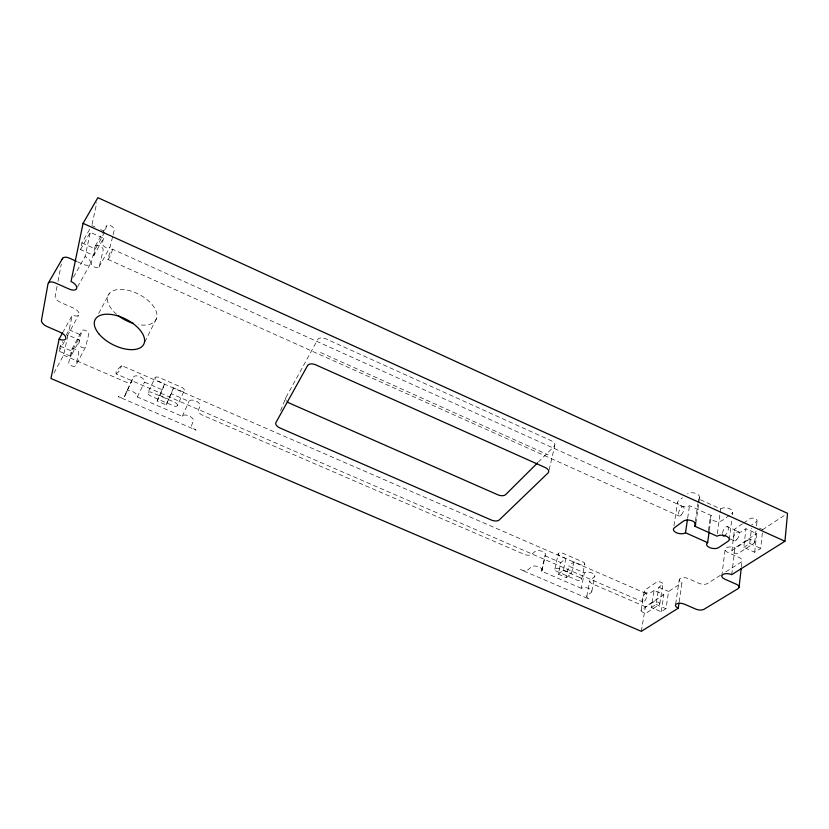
<?xml version="1.0" encoding="UTF-8"?>
<svg xmlns="http://www.w3.org/2000/svg" width="829" height="829" viewBox="0 0 829 829"><rect width="100%" height="100%" fill="white"/><g stroke="black" fill="none" stroke-linecap="round" stroke-linejoin="round"><path stroke-width="0.62" stroke-dasharray="4.14 3.11" d="M754.67 552.238L756.701 533.596L745.945 528.736L743.8 547.358L754.67 552.238L760.711 548.394L762.701 529.658L785.384 514.757M754.711 542.342L755.965 530.923M756.514 525.845L757.074 520.778M743.8 547.358L749.768 543.472L751.457 528.498M741.385 567.077L742.11 560.746M731.727 574.642L734.94 547.896L756.701 533.596M731.872 550.964L734.453 529.71M729.292 539.617L731.758 519.71M732.37 514.736L732.681 512.249M721.81 575.948L725.147 549.337M717.386 533.658L719.986 513.793M720.142 512.571L720.629 508.902L698.598 498.913A6.611 3.565 8.5 0 0 696.598 493.732A6.611 3.565 8.5 0 0 687.531 493.897M709.313 530.342L711.313 515.565L689.51 505.721A6.528 3.492 8.9 0 1 680.609 505.825A6.528 3.492 8.9 0 1 678.547 500.768L682.536 497.711M708.443 530.684L710.277 517.161M695.417 521.068L697.894 503.794M698.07 502.571L698.598 498.913M695.894 523.296L699.624 497.255M679.2 601.802L681.998 582.683A5.938 2.87 9.7 0 1 680.132 578.445A5.938 2.87 9.7 0 1 688.246 578.58L699.21 583.398A6 2.891 9.2 0 0 707.396 583.543L720.422 575.274M687.687 518.001L689.51 505.721M675.656 604.02L679.241 579.772M661.179 611.761L663.832 594.611L654.102 590.372L651.356 607.512L661.179 611.761L665.967 608.714L668.599 591.481L681.998 582.683M673.967 525.69L677.583 502.405M659.78 603.875L662.879 584.041M651.356 607.512L656.081 604.434L658.806 587.212L662.381 584.818A3.492 1.679 10.3 0 0 661.21 582.321A3.492 1.679 10.3 0 0 656.464 582.238L644.786 590.175A3.44 1.627 10.7 0 0 645.967 592.611A3.44 1.627 10.7 0 0 650.61 592.714L654.102 590.372M641.345 631.335L645.376 606.745L663.832 594.611M641.076 610.496L644.309 590.932M57.035 286.337L55.149 296.222A6.705 3.482 28.6 0 0 60.527 302.409L73.812 308.253A6.601 3.42 28 0 1 79.056 314.326A6.601 3.42 28 0 1 72.32 315.124L63.305 331.496M57.978 281.404L61.284 264.109M591.833 591.284L594.828 575.813M586.756 596.517L589.771 581.139M581.657 579.316L584.777 563.751M581.295 588.3L541.534 571.16A5.71 2.746 13.5 0 0 539.016 566.932A5.71 2.746 13.5 0 0 531.513 566.839L528.073 569.73A5.679 2.736 13.8 0 1 520.653 569.637L589.668 599.294A5.668 2.653 12.1 0 1 587.429 595.274L591.16 592.548A5.71 2.694 12.3 0 0 588.901 588.455A5.71 2.694 12.3 0 0 581.295 588.3L584.372 572.849L568.663 566.041L566.259 577.585L558.321 574.165L560.787 562.622L565.927 558.466L559.958 555.865A3.43 1.699 12.8 0 1 558.518 553.295A3.43 1.699 12.8 0 1 563.067 553.326L582.994 562A3.43 1.679 12.3 0 1 584.372 564.539A3.43 1.679 12.3 0 1 579.813 564.497L573.865 561.917L568.663 566.041M566.259 577.585L571.471 573.523L573.865 561.917M53.968 372.926L63.605 355.144L67.988 335.02L79.615 340.087L70.89 356.315L59.128 351.227L60.216 346.076L62.589 341.745M80.527 249.581L90.34 232.317L103.501 238.265L93.853 255.56L80.527 249.581L81.926 242.928L91.19 226.69M558.321 574.165L563.482 570.072L565.927 558.466M554.87 569.191L558.218 553.668M66.154 335.237L69.118 329.807L72.32 315.124M73.47 277.166L85.055 256.596L90.34 232.317M92.071 224.39L96.827 202.525M541.534 571.16L544.954 555.762A5.668 2.788 13.3 0 0 542.487 551.492A5.668 2.788 13.3 0 0 535.026 551.451L531.596 554.404A5.637 2.767 13.7 0 1 524.239 554.352L202.618 415.267A5.958 3.036 23.3 0 1 198.369 410.127L200.069 406.2A6.01 3.078 23.6 0 0 195.758 400.946A6.01 3.078 23.6 0 0 189.033 401.412L171.302 393.723L173.53 387.91L180.245 390.822A3.668 1.886 24.2 0 0 184.297 390.521L177.416 405.516A3.699 1.865 24 0 1 173.344 405.785L150.691 396.003A3.73 1.876 24.7 0 1 147.904 392.749L155.075 377.817A3.689 1.896 24.9 0 1 159.095 377.496L181.634 387.298A3.668 1.886 24.2 0 1 184.297 390.521M542.011 570.559L545.441 555.14M70.89 356.315L72.061 351.216L80.827 334.926L81.75 330.999A3.865 1.979 27.3 0 1 85.739 330.574A3.865 1.979 27.3 0 1 88.796 334.087L85.646 346.926L75.771 365.506A3.844 1.886 26.7 0 1 71.833 365.858A3.844 1.886 26.7 0 1 68.755 362.47L71.646 349.745A3.907 1.948 27 0 1 75.667 349.351A3.907 1.948 27 0 1 78.776 352.833L75.771 365.506M93.853 255.56L95.356 248.969L105.065 231.612L106.247 226.555A4.425 2.539 30 0 1 110.848 225.82A4.425 2.539 30 0 1 114.226 230.172L113.065 234.908M549.171 469.711L554.777 445.453M79.615 340.087L78.724 343.911A3.793 1.907 27 0 0 81.729 347.31A3.793 1.907 27 0 0 85.646 346.926M103.501 238.265L102.35 243.187A4.332 2.446 29.5 0 0 105.677 247.394A4.332 2.446 29.5 0 0 110.174 246.721L112.775 236.089M126.008 392.065A6.176 3.057 25 0 1 132.63 391.578A6.176 3.057 25 0 1 137.334 396.956L182.276 416.324A6.062 3.036 23.5 0 1 189.043 415.899A6.062 3.036 23.5 0 1 193.416 421.122L191.748 424.997A6.01 2.995 23.1 0 0 196.069 430.106L118.164 396.625A6.166 3.026 25.2 0 0 124.702 396.158L133.314 377.247A6.124 3.098 25.2 0 1 139.904 376.708A6.124 3.098 25.2 0 1 144.526 382.117L162.401 389.868L157.147 400.987L166.111 404.863L171.302 393.723M124.702 396.158L133.314 377.247M157.147 400.987L164.556 384.003L157.821 381.071A3.689 1.896 24.9 0 1 155.075 377.806M162.401 389.868L164.556 384.003M166.111 404.863L173.53 387.91M280.585 410.79L285.746 397.806L317.766 339.548A6.725 3.979 21.6 0 1 325.859 338.802L551.42 440.79A6.518 3.699 13 0 1 554.218 446.292L538.622 461.805M182.276 416.324L189.033 401.412M137.334 396.956L144.526 382.117M144.816 341.994L156.557 318.367M98.682 313.455L109.459 293.279M71.885 349.289L81.988 330.543M67.294 335.921L78.651 315.134M59.128 351.227L64.444 341.496M98.993 267.093L109.884 247.291M77.553 286.865L90.133 264.264M95.356 245.923L106.537 225.954M729.489 515.337L722.163 520.467A6.539 3.43 8.1 0 1 713.199 520.529A6.539 3.43 8.1 0 1 711.313 515.565M742.473 523.773L735.105 528.778A3.917 2.021 7.6 0 0 736.162 531.7A3.917 2.021 7.6 0 0 741.551 531.69L745.945 528.736M743.53 523.058L749.841 518.767A4 2.083 7.1 0 1 755.374 518.726A4 2.083 7.1 0 1 756.38 521.731L751.872 524.757M725.852 571.823L741.053 562.176A6.29 3.119 8.1 0 0 739.385 557.616L727.935 552.497A6.342 3.192 8.1 0 1 726.204 547.855A6.342 3.192 8.1 0 1 734.94 547.896M646.216 593.533L121.749 365.589L117.977 369.05L116.039 372.107L116.133 373.889L642.755 601.947M116.133 373.889L118.547 371.941L121.749 365.589M159.282 395.184L168.318 399.091M563.482 570.072L571.471 573.523M63.605 355.144L125.469 381.9A6.114 3.067 25.5 0 0 131.987 381.381M645.376 606.745L592.642 583.937A5.627 2.684 12 0 1 590.435 579.875L594.155 577.098A5.658 2.725 12.1 0 0 591.927 572.963A5.658 2.725 12.1 0 0 584.372 572.849M544.954 555.762L560.787 562.622M60.216 346.076L72.061 351.216M656.081 604.434L665.967 608.714M69.118 329.807L80.827 334.926M658.806 587.212L668.599 591.481M77.522 261.777L83.356 264.389A7.057 3.865 29.4 0 0 90.589 263.342A7.057 3.865 29.4 0 0 85.055 256.596M112.423 249.156A5.627 0.705 -66.5 0 1 109.304 257.55A5.627 0.705 -66.5 0 1 108.64 256.057A5.627 0.705 -66.5 0 1 112.423 249.156L683.137 506.623M722.484 533.254A5.119 2.228 -64.9 0 1 727.334 526.56L738.266 531.493M81.926 242.928L95.356 248.969M749.768 543.472L760.711 548.394M320.554 352.512L548.135 454.852M107.822 259.363L679.231 516.104M730.038 538.943L734.421 540.912M91.801 225.602L95.117 227.105M100.641 229.612L103.957 231.115M759.457 528.187L762.701 529.658M177.416 405.516A3.699 1.865 24 0 0 174.712 402.314L151.945 392.459A3.73 1.876 24.7 0 0 147.904 392.749M286.243 400.635A6.217 3.389 21.4 0 1 285.746 397.806M720.629 508.902A6.622 3.503 7.7 0 1 729.758 508.799A6.622 3.503 7.7 0 1 731.582 513.866M116.599 314.315A26.86 14.59 27.2 0 1 116.64 289.725A26.86 14.59 27.2 0 1 154.381 307.673A26.86 14.59 27.2 0 1 138.256 324.616M727.334 526.56A5.119 2.228 -64.9 0 1 726.38 534M95.066 246.514L91.335 262.98A4.383 2.414 29.1 0 0 94.744 267.166A4.383 2.414 29.1 0 0 99.273 266.534L103.159 250.161A4.477 2.508 29.5 0 0 99.698 245.819A4.477 2.508 29.5 0 0 95.066 246.514M653.304 602.041L641.542 609.761A3.471 1.606 10.9 0 0 642.755 612.165A3.471 1.606 10.9 0 0 647.439 612.299L659.273 604.631A3.534 1.648 10.6 0 0 658.091 602.165A3.534 1.648 10.6 0 0 653.304 602.041M747.385 540.301L732.525 550.052A3.958 1.99 8 0 0 733.592 552.933A3.958 1.99 8 0 0 739.043 552.964L754.007 543.275A4.041 2.052 7.4 0 0 752.981 540.301A4.041 2.052 7.4 0 0 747.385 540.301M579.854 577.575L559.751 568.881A3.461 1.668 12.9 0 0 555.171 568.818A3.461 1.668 12.9 0 0 556.642 571.368L576.663 580.02A3.461 1.658 12.4 0 0 581.253 580.093A3.461 1.658 12.4 0 0 579.854 577.575M736.639 539.824A5.109 2.28 -64.9 0 0 738.805 531.762A5.109 2.28 -64.9 0 0 733.634 537.016A5.109 2.28 -64.9 0 0 736.639 539.824M681.293 514.944A5.161 2.041 -65.1 0 0 683.614 506.861A5.161 2.041 -65.1 0 0 678.671 512.291A5.161 2.041 -65.1 0 0 681.293 514.944M644.475 601.149A4.549 1.803 -67.2 0 0 646.599 593.833A4.549 1.803 -67.2 0 0 642.402 598.248A4.549 1.803 -67.2 0 0 644.475 601.149"/><path stroke-width="1.24" d="M678.267 608.175A6.021 2.808 10 0 1 676.371 603.999A6.021 2.808 10 0 1 684.567 604.217L695.697 609.066A6.083 2.829 9.6 0 0 703.987 609.294L737.976 588.704A6.383 3.057 8.5 0 0 736.266 584.217L724.65 579.077A6.435 3.129 8.5 0 1 722.878 574.507A6.435 3.129 8.5 0 1 731.727 574.642L784.949 541.254L787.55 513.338L97.884 197.665L83.076 223.343L71.035 281.497A7.171 3.793 28.8 0 1 76.734 288.212A7.171 3.793 28.8 0 1 69.449 289.176L55.18 282.876A7.14 3.73 29 0 0 47.999 283.839L41.45 320.346A6.808 3.409 28.1 0 0 46.984 326.502L60.496 332.388A6.705 3.347 27.6 0 1 65.895 338.408A6.705 3.347 27.6 0 1 59.097 339.134L50.952 378.48L641.345 631.335L678.267 608.175L679.013 603.077M739.043 587.315L741.24 568.342M707.645 542.653L685.5 532.757A6.622 3.42 9.3 0 1 676.485 532.767A6.622 3.42 9.3 0 1 674.371 527.772L683.438 521.12A6.715 3.492 9 0 1 692.619 521.047A6.715 3.492 9 0 1 694.681 526.166L717.054 536.208A6.725 3.43 8.2 0 1 726.318 536.197A6.725 3.43 8.2 0 1 728.183 541.202L718.66 547.586A6.632 3.357 8.5 0 1 709.572 547.544A6.632 3.357 8.5 0 1 707.645 542.653L709.147 531.576M694.681 526.166L695.23 522.343M685.5 532.757L687.51 519.234M59.097 339.134L62.703 332.584M48.393 282.948L62.631 258.265M537.71 462.717L505.607 494.654A6.01 3.181 14.5 0 1 497.825 494.799L289.767 403.267A6.217 3.389 21.4 0 1 287.155 401.63M76.361 261.259L69.356 258.13A7.036 3.793 29.6 0 0 62.227 259.166M83.076 223.343L784.949 541.254M133.428 323.455A26.86 14.59 27.2 0 1 118.309 315.694M725.624 534.912A5.119 2.228 -64.9 0 1 722.598 535.14M307.6 365.516L275.902 422.593A6.3 3.316 21.3 0 0 280.036 428.013L491.348 520.052A6.093 3.119 14.6 0 0 499.224 519.99L548.052 472.955A6.611 3.637 13.2 0 0 545.171 467.515L315.776 364.853A6.839 3.907 21.4 0 0 307.6 365.516M98.817 333.776A27.274 14.321 26.8 0 0 142.277 346.273A27.274 14.321 26.8 0 0 117.262 315.745A27.274 14.321 26.8 0 0 98.817 333.776"/></g></svg>
